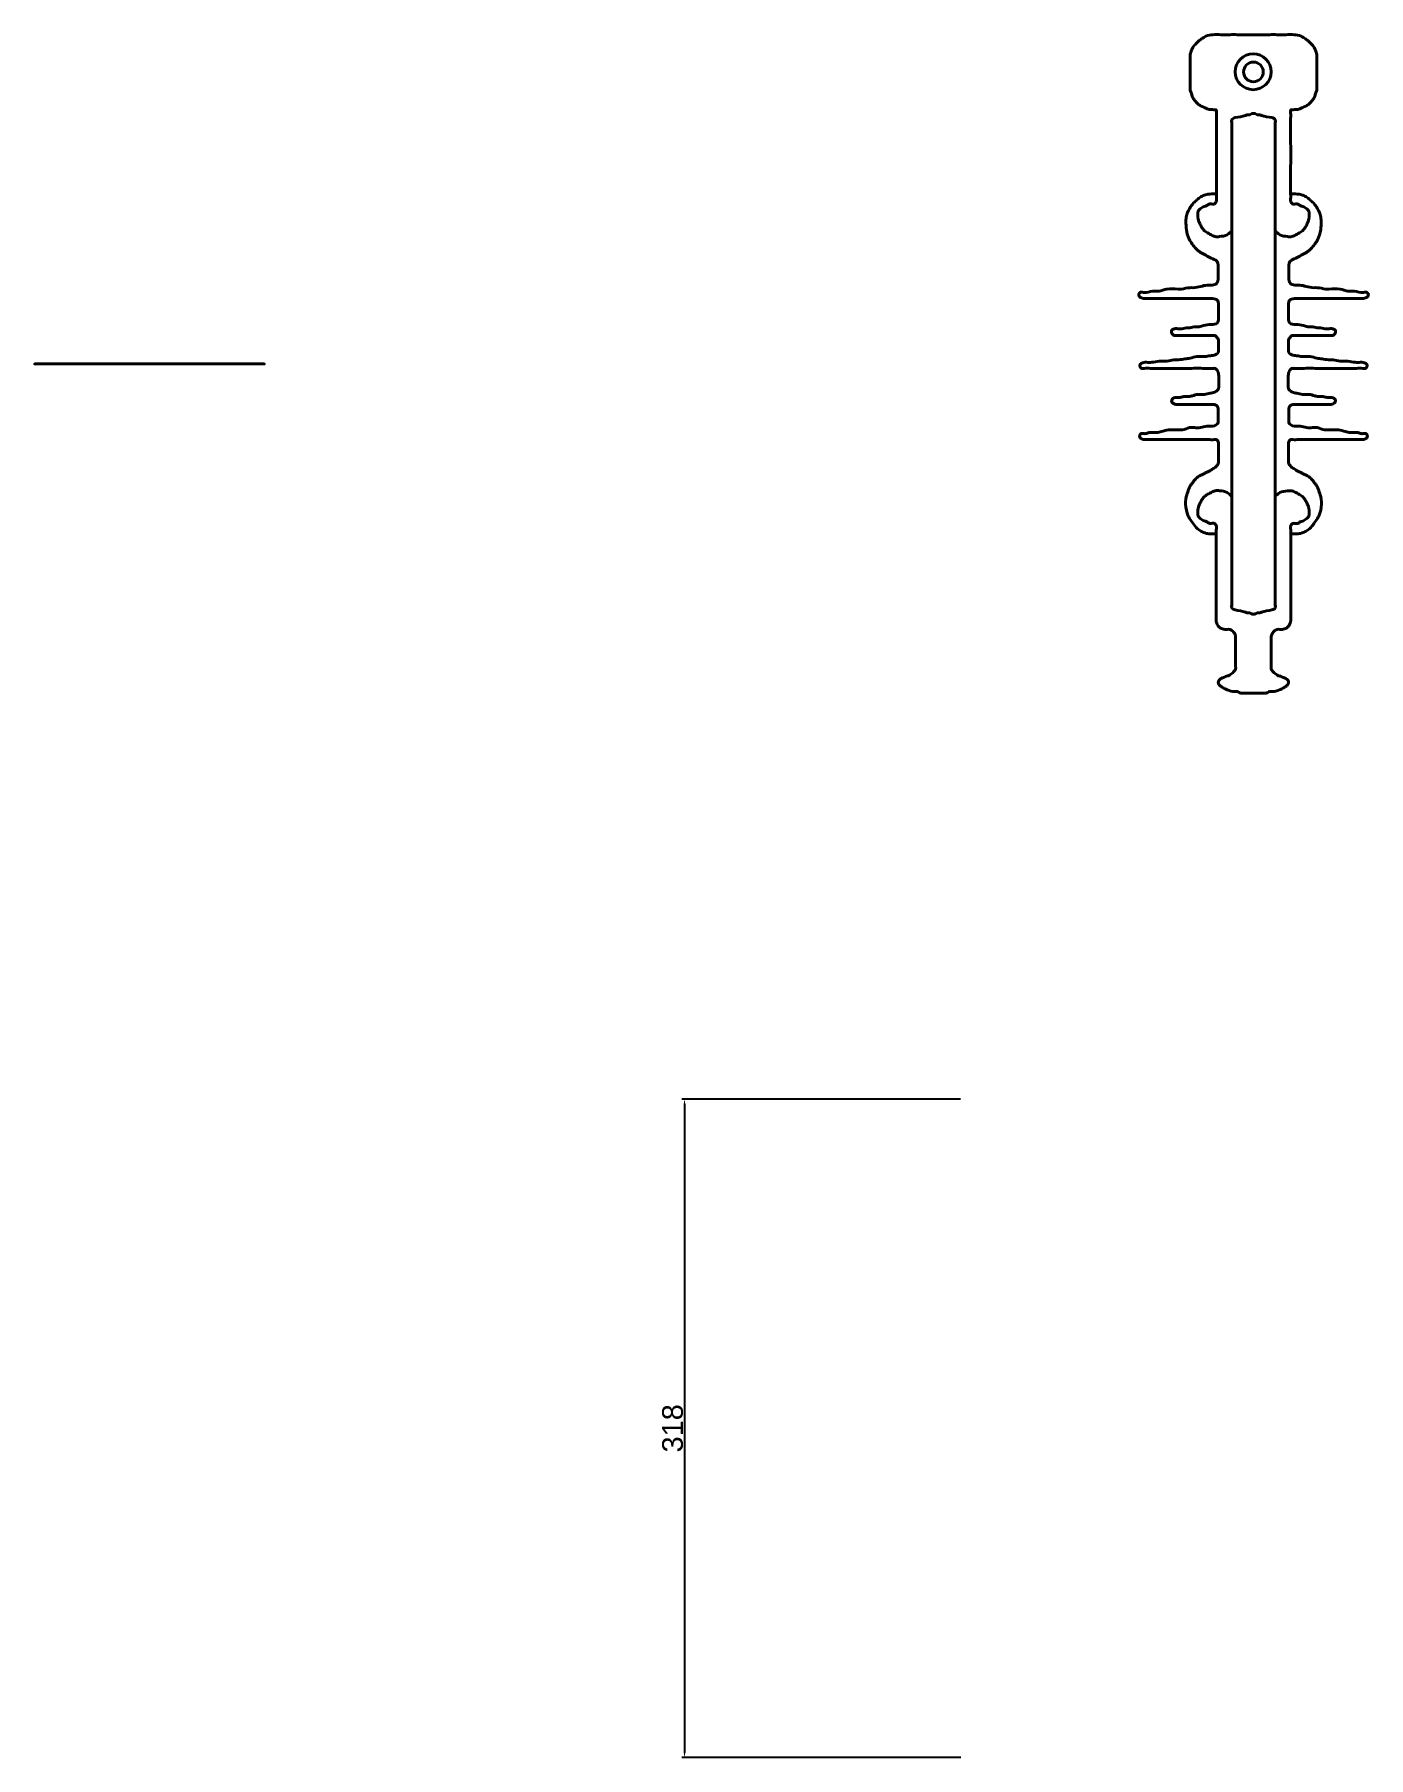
# Model space of a CAD drawing. Header units: millimetres. Extents: x 1431 to 2075, y -1045 to -213.
import ezdxf

# ---------------------------------------------------------------- set-up
doc = ezdxf.new("R2010")
doc.units = ezdxf.units.MM
doc.styles.get("Standard").update_dxf_attribs({"font": 'arial.ttf'})
doc.dimstyles.new('ISO-25', dxfattribs={"dimtxt": 10, "dimasz": 2.5, "dimexe": 1.25, "dimexo": 0.625, "dimtad": 1, "dimtxsty": 'Standard', "dimcen": 2.5, "dimadec": 0, "dimazin": 0, "dimtfac": 1, "dimtmove": 0, "dimatfit": 3, "dimfxl": 1, "dimarcsym": 0})

# ---------------------------------------------------------------- blocks, each defined once
blk = doc.blocks.new('*D2')
at = {"color": 0, "lineweight": -2, "transparency": 16777216}
for p, q in [((1878.25, -727.1), (1743.78, -727.1)), ((1745.03, -729.6), (1745.03, -1042.6)), ((1878.48, -1045.1), (1743.78, -1045.1))]:
    blk.add_line(p, q, dxfattribs=at)
at = {"color": 0, "lineweight": 40, "transparency": 16777216}
for points in [[(1744.61, -729.6), (1745.45, -729.6), (1745.03, -727.1)], [(1744.61, -1042.6), (1745.45, -1042.6), (1745.03, -1045.1)]]:
    blk.add_solid(points, dxfattribs=at)
at = {"layer": 'Defpoints', "color": 0, "lineweight": 40, "transparency": 16777216}
for p in [(1878.87, -727.1), (1745.03, -1045.1), (1879.1, -1045.1)]:
    blk.add_point(p, dxfattribs=at)
at = {"color": 0, "lineweight": 40, "transparency": 16777216, "insert": (1739.29, -886.1), "char_height": 10, "attachment_point": 5, "rotation": 90}
blk.add_mtext('318', dxfattribs=at)

msp = doc.modelspace()

# ---------------------------------------------------------------- linework, layer by layer
at = {"color": 2, "lineweight": 40}
for centre, radius in [((2019.699, -230.879), 8.68), ((2019.797, -230.977), 4.753)]:
    msp.add_circle(centre, radius, dxfattribs=at)
at = {"color": 2, "lineweight": 40, "extrusion": (0, -1, 6.12323e-17)}
for centre, radius in [((1486.476, 141.108, 371.987), 8.68), ((1486.574, 141.011, 371.987), 4.753)]:
    msp.add_circle(centre, radius, dxfattribs=at)
at = {"color": 1, "lineweight": 40}
for points in [[(2019.835, -212.985), (2011.902, -212.985), (2008.616, -212.985), (2004.11, -212.985), (2000.214, -212.985), (1996.882, -213.736), (1994.722, -215.002), (1993.267, -216.175), (1991.577, -217.816), (1990.169, -219.786), (1989.559, -221.381), (1989.209, -223.901), (1989.209, -224.767), (1989.209, -228.047), (1989.209, -233.791), (1989.209, -236.069), (1989.209, -237.556), (1989.209, -239.247), (1989.84, -241.421), (1990.414, -243.112), (1991.079, -244.229), (1992.046, -245.376), (1993.315, -246.675), (1995.038, -247.671), (1997.063, -248.577), (1998.966, -249.151), (2000.084, -249.151), (2001.338, -249.276), (2001.782, -249.276), (2001.895, -249.707), (2001.895, -250.701), (2001.895, -254.381), (2001.895, -261.472), (2001.895, -286.906), (2001.895, -289.96)], [(2019.835, -212.985), (2027.768, -212.985), (2031.053, -212.985), (2035.56, -212.985), (2039.456, -212.985), (2042.788, -213.736), (2044.948, -215.002), (2046.403, -216.175), (2048.093, -217.816), (2049.501, -219.786), (2050.111, -221.381), (2050.461, -223.901), (2050.461, -224.767), (2050.461, -228.047), (2050.461, -233.791), (2050.461, -236.069), (2050.461, -237.556), (2050.461, -239.247), (2049.83, -241.421), (2049.256, -243.112), (2048.591, -244.229), (2047.624, -245.376), (2046.355, -246.675), (2044.632, -247.671), (2042.607, -248.577), (2040.704, -249.151), (2039.585, -249.151), (2038.332, -249.276), (2037.887, -249.276), (2037.775, -249.707), (2037.775, -250.701), (2037.775, -254.381), (2037.775, -261.472), (2037.775, -286.906), (2037.775, -289.96)], [(1486.612, -371.987, 159.002), (1478.679, -371.987, 159.002), (1475.393, -371.987, 159.002), (1470.887, -371.987, 159.002), (1466.991, -371.987, 159.002), (1463.658, -371.987, 158.252), (1461.499, -371.987, 156.985), (1460.044, -371.987, 155.813), (1458.354, -371.987, 154.171), (1456.946, -371.987, 152.201), (1456.336, -371.987, 150.607), (1455.986, -371.987, 148.087), (1455.986, -371.987, 147.221), (1455.986, -371.987, 143.941), (1455.986, -371.987, 138.197), (1455.986, -371.987, 135.918), (1455.986, -371.987, 134.432), (1455.986, -371.987, 132.741), (1456.617, -371.987, 130.567), (1457.191, -371.987, 128.876), (1457.856, -371.987, 127.759), (1458.823, -371.987, 126.611), (1460.092, -371.987, 125.313), (1461.815, -371.987, 124.316), (1463.839, -371.987, 123.41), (1465.743, -371.987, 122.837), (1466.861, -371.987, 122.837), (1468.114, -371.987, 122.711), (1468.559, -371.987, 122.711), (1468.672, -371.987, 122.28), (1468.672, -371.987, 121.286), (1468.672, -371.987, 117.607), (1468.672, -371.987, 110.515), (1468.672, -371.987, 85.081), (1468.672, -371.987, 82.028)], [(1486.612, -371.987, 159.002), (1494.545, -371.987, 159.002), (1497.83, -371.987, 159.002), (1502.336, -371.987, 159.002), (1506.232, -371.987, 159.002), (1509.565, -371.987, 158.252), (1511.724, -371.987, 156.985), (1513.179, -371.987, 155.813), (1514.869, -371.987, 154.171), (1516.277, -371.987, 152.201), (1516.888, -371.987, 150.607), (1517.237, -371.987, 148.087), (1517.237, -371.987, 147.221), (1517.237, -371.987, 143.941), (1517.237, -371.987, 138.197), (1517.237, -371.987, 135.918), (1517.237, -371.987, 134.432), (1517.237, -371.987, 132.741), (1516.607, -371.987, 130.567), (1516.032, -371.987, 128.876), (1515.368, -371.987, 127.759), (1514.401, -371.987, 126.611), (1513.131, -371.987, 125.313), (1511.409, -371.987, 124.316), (1509.384, -371.987, 123.41), (1507.48, -371.987, 122.837), (1506.362, -371.987, 122.837), (1505.109, -371.987, 122.711), (1504.664, -371.987, 122.711), (1504.552, -371.987, 122.28), (1504.552, -371.987, 121.286), (1504.552, -371.987, 117.607), (1504.552, -371.987, 110.515), (1504.552, -371.987, 85.081), (1504.552, -371.987, 82.028)]]:
    msp.add_spline(points, degree=3, dxfattribs=at)
at = {"color": 3, "lineweight": 40}
for points in [[(2009.347, -307.682), (2009.347, -293.083), (2009.347, -278.556), (2009.347, -271.013), (2009.347, -265.152), (2009.347, -260.887), (2009.347, -258.093), (2009.347, -255.777), (2009.347, -254.233), (2009.931, -253.488), (2011.016, -253.069), (2015.939, -251.986), (2016.771, -251.665), (2017.997, -251.665), (2019.004, -251.125), (2019.8, -251.025)], [(2030.323, -307.682), (2030.323, -293.083), (2030.323, -278.556), (2030.323, -271.013), (2030.323, -265.152), (2030.323, -260.887), (2030.323, -258.093), (2030.323, -255.777), (2030.323, -254.233), (2029.738, -253.488), (2028.654, -253.069), (2023.731, -251.986), (2022.899, -251.665), (2021.673, -251.665), (2020.666, -251.125), (2019.8, -251.025)], [(1476.124, -371.987, 64.306), (1476.124, -371.987, 78.904), (1476.124, -371.987, 93.431), (1476.124, -371.987, 100.974), (1476.124, -371.987, 106.836), (1476.124, -371.987, 111.1), (1476.124, -371.987, 113.894), (1476.124, -371.987, 116.211), (1476.124, -371.987, 117.755), (1476.708, -371.987, 118.499), (1477.792, -371.987, 118.918), (1482.716, -371.987, 120.002), (1483.548, -371.987, 120.322), (1484.774, -371.987, 120.322), (1485.781, -371.987, 120.862), (1486.577, -371.987, 120.963)], [(1476.124, -371.987, -64.087), (1476.124, -371.987, -78.847), (1476.124, -371.987, -93.374), (1476.124, -371.987, -100.917), (1476.124, -371.987, -106.778), (1476.124, -371.987, -111.043), (1476.124, -371.987, -113.837), (1476.124, -371.987, -116.153), (1476.124, -371.987, -117.697), (1476.708, -371.987, -118.442), (1477.792, -371.987, -118.861), (1482.716, -371.987, -119.944), (1483.548, -371.987, -120.265), (1484.774, -371.987, -120.265), (1485.781, -371.987, -120.805), (1486.577, -371.987, -120.905)], [(1497.099, -371.987, 64.306), (1497.099, -371.987, 78.904), (1497.099, -371.987, 93.431), (1497.099, -371.987, 100.974), (1497.099, -371.987, 106.836), (1497.099, -371.987, 111.1), (1497.099, -371.987, 113.894), (1497.099, -371.987, 116.211), (1497.099, -371.987, 117.755), (1496.515, -371.987, 118.499), (1495.431, -371.987, 118.918), (1490.508, -371.987, 120.002), (1489.676, -371.987, 120.322), (1488.45, -371.987, 120.322), (1487.442, -371.987, 120.862), (1486.577, -371.987, 120.963)], [(1497.099, -371.987, -64.14), (1497.099, -371.987, -78.847), (1497.099, -371.987, -93.374), (1497.099, -371.987, -100.917), (1497.099, -371.987, -106.778), (1497.099, -371.987, -111.043), (1497.099, -371.987, -113.837), (1497.099, -371.987, -116.153), (1497.099, -371.987, -117.697), (1496.515, -371.987, -118.442), (1495.431, -371.987, -118.861), (1490.508, -371.987, -119.944), (1489.676, -371.987, -120.265), (1488.45, -371.987, -120.265), (1487.442, -371.987, -120.805), (1486.577, -371.987, -120.905)], [(2009.347, -436.074), (2009.347, -450.834), (2009.347, -465.361), (2009.347, -472.904), (2009.347, -478.765), (2009.347, -483.03), (2009.347, -485.824), (2009.347, -488.141), (2009.347, -489.685), (2009.931, -490.429), (2011.016, -490.848), (2015.939, -491.932), (2016.771, -492.252), (2017.997, -492.252), (2019.004, -492.792), (2019.8, -492.893)], [(2030.323, -436.128), (2030.323, -450.834), (2030.323, -465.361), (2030.323, -472.904), (2030.323, -478.765), (2030.323, -483.03), (2030.323, -485.824), (2030.323, -488.141), (2030.323, -489.685), (2029.738, -490.429), (2028.654, -490.848), (2023.731, -491.932), (2022.899, -492.252), (2021.673, -492.252), (2020.666, -492.792), (2019.8, -492.893)]]:
    msp.add_spline(points, degree=3, dxfattribs=at)
at = {"color": 4, "lineweight": 40}
for points in [[(2001.895, -289.96), (1998.801, -289.96), (1996.692, -290.316), (1994.457, -291.269), (1992.498, -292.825), (1990.916, -294.28), (1989.435, -296.162), (1987.61, -299.842), (1987.205, -302.42), (1987.205, -304.088), (1987.565, -308.303), (1988.794, -311.757), (1990.279, -314.187), (1994.303, -318.19), (1996.806, -319.543), (1999.433, -320.938), (2002.101, -322.455), (2002.817, -326.493), (2002.817, -329.048), (2002.817, -330.55), (2002.068, -333.06), (1999.902, -333.975), (1997.445, -333.975), (1994.363, -334.599), (1990.739, -335.182), (1989.157, -335.182), (1984.95, -335.848), (1983.451, -335.848), (1977.953, -335.848), (1974.205, -336.805), (1972.372, -336.805), (1967.916, -337.471), (1966.666, -337.471), (1965.042, -337.471), (1964.376, -338.886), (1965.25, -339.885), (1967.291, -340.467), (1968.791, -340.467), (1973.663, -340.467), (1980.411, -340.467), (1984.167, -340.467), (1988.195, -340.467), (1992.474, -340.467), (1995.536, -340.467), (1998.809, -340.467), (2000.07, -340.467), (2002.475, -341.324), (2002.897, -343.278), (2002.897, -344.651), (2002.897, -346.859), (2002.897, -348.641), (2002.897, -350.126), (2002.287, -352.332), (1999.441, -352.969), (1995.749, -353.437), (1993.566, -354.049), (1991.809, -354.049), (1989.014, -354.58), (1988.189, -354.58), (1985.235, -355.059), (1983.85, -355.059), (1981.588, -355.059), (1980.23, -356.043), (1980.576, -357.426), (1981.668, -358.331), (1982.227, -358.331), (1983.247, -358.331), (1985.8, -358.331), (1992.85, -358.331), (1994.559, -358.331), (1995.614, -358.331), (1996.737, -358.331), (1997.706, -358.331), (1999.356, -358.331), (2000.394, -358.331), (2001.092, -358.331), (2002.351, -359.434), (2002.963, -360.624), (2002.963, -361.391), (2002.963, -362.675), (2002.963, -364.183), (2002.963, -365.041), (2002.963, -365.922), (2001.345, -367.652), (1999.026, -368.038), (1996.238, -368.479), (1992.456, -368.479), (1989.198, -369.197), (1986.714, -369.583), (1983.65, -369.997), (1981.358, -369.997), (1978.018, -370.714), (1977.19, -370.714), (1974.263, -370.714), (1970.702, -371.238), (1968.107, -371.238), (1965.788, -371.679), (1964.875, -372.947), (1965.97, -374.164), (1967.048, -374.164), (1970.056, -374.164), (1973.951, -374.164), (1988.302, -374.164), (1995.328, -374.164), (2000.665, -374.164), (2001.411, -374.164), (2002.232, -375.014), (2002.722, -376.026), (2003.061, -378.372), (2003.061, -380.427), (2003.061, -383.266), (2002.606, -384.453), (2000.965, -385.697), (1998.9, -386.178), (1996.157, -386.743), (1993.066, -386.743), (1990.267, -387.427), (1988.532, -387.785), (1986.181, -387.785), (1984.222, -388.21), (1981.95, -388.21), (1980.987, -388.623), (1980.251, -389.847), (1980.522, -390.613), (1981.435, -391.267), (1982.304, -391.537), (1983.33, -391.605), (1983.722, -391.605), (1985.692, -391.605), (1987.804, -391.605), (1992.198, -391.605), (1994.457, -391.605), (1996.892, -391.605), (1999.18, -391.605), (2000.441, -391.605), (2002.172, -392.258), (2002.788, -394.104), (2002.788, -395.453), (2002.788, -397.967), (2002.788, -399.38), (2002.788, -400.228), (2000.056, -402.065), (1997.322, -402.065), (1994.163, -402.772), (1991.287, -402.772), (1988.977, -402.772), (1985.535, -403.808), (1984.404, -403.808), (1981.198, -403.808), (1978.794, -403.808), (1975.432, -404.666), (1973.006, -405.148), (1971.246, -405.148), (1969.468, -405.148), (1967.738, -405.691), (1966.863, -405.691), (1965.448, -405.691), (1964.834, -406.919), (1965.839, -408.258), (1967.98, -408.537), (1969.394, -408.537), (1972.224, -408.537), (1987.515, -408.537), (1993.606, -408.537), (1995.738, -408.537), (1998.022, -408.537), (2000.839, -408.537), (2001.93, -408.537), (2002.717, -409.617), (2002.952, -410.766), (2002.952, -412.625), (2002.952, -416.227), (2002.952, -418.581), (2002.952, -419.733), (2002.042, -421.28), (2000.403, -422.584), (1998.491, -423.775), (1997.005, -424.409), (1995.795, -425.128), (1994.465, -425.762), (1991.952, -427.451), (1990.266, -429.626), (1989.302, -430.921), (1988.077, -433.939), (1987.595, -435.192), (1987.024, -439.696), (1988.351, -445.51), (1989.719, -447.809), (1993.896, -452.445), (1995.802, -453.413), (1998.333, -454.069), (1999.677, -454.069), (2001.833, -454.069)], [(2037.775, -289.96), (2040.869, -289.96), (2042.978, -290.316), (2045.213, -291.269), (2047.172, -292.825), (2048.754, -294.28), (2050.235, -296.162), (2052.06, -299.842), (2052.465, -302.42), (2052.465, -304.088), (2052.104, -308.303), (2050.876, -311.757), (2049.391, -314.187), (2045.367, -318.19), (2042.864, -319.543), (2040.237, -320.938), (2037.569, -322.455), (2036.853, -326.493), (2036.853, -329.048), (2036.853, -330.55), (2037.602, -333.06), (2039.768, -333.975), (2042.225, -333.975), (2045.307, -334.599), (2048.93, -335.182), (2050.513, -335.182), (2054.72, -335.848), (2056.219, -335.848), (2061.717, -335.848), (2065.465, -336.805), (2067.298, -336.805), (2071.754, -337.471), (2073.004, -337.471), (2074.628, -337.471), (2075.294, -338.886), (2074.42, -339.885), (2072.379, -340.467), (2070.879, -340.467), (2066.006, -340.467), (2059.259, -340.467), (2055.503, -340.467), (2051.475, -340.467), (2047.196, -340.467), (2044.134, -340.467), (2040.861, -340.467), (2039.6, -340.467), (2037.195, -341.324), (2036.773, -343.278), (2036.773, -344.651), (2036.773, -346.859), (2036.773, -348.641), (2036.773, -350.126), (2037.383, -352.332), (2040.228, -352.969), (2043.921, -353.437), (2046.104, -354.049), (2047.861, -354.049), (2050.656, -354.58), (2051.481, -354.58), (2054.435, -355.059), (2055.82, -355.059), (2058.082, -355.059), (2059.44, -356.043), (2059.094, -357.426), (2058.002, -358.331), (2057.443, -358.331), (2056.423, -358.331), (2053.87, -358.331), (2046.82, -358.331), (2045.111, -358.331), (2044.056, -358.331), (2042.933, -358.331), (2041.964, -358.331), (2040.313, -358.331), (2039.276, -358.331), (2038.578, -358.331), (2037.319, -359.434), (2036.707, -360.624), (2036.707, -361.391), (2036.707, -362.675), (2036.707, -364.183), (2036.707, -365.041), (2036.707, -365.922), (2038.325, -367.652), (2040.643, -368.038), (2043.432, -368.479), (2047.214, -368.479), (2050.471, -369.197), (2052.956, -369.583), (2056.02, -369.997), (2058.312, -369.997), (2061.652, -370.714), (2062.48, -370.714), (2065.407, -370.714), (2068.968, -371.238), (2071.563, -371.238), (2073.882, -371.679), (2074.795, -372.947), (2073.7, -374.164), (2072.622, -374.164), (2069.614, -374.164), (2065.719, -374.164), (2051.368, -374.164), (2044.341, -374.164), (2039.005, -374.164), (2038.259, -374.164), (2037.438, -375.014), (2036.948, -376.026), (2036.609, -378.372), (2036.609, -380.427), (2036.609, -383.266), (2037.064, -384.453), (2038.705, -385.697), (2040.769, -386.178), (2043.513, -386.743), (2046.604, -386.743), (2049.403, -387.427), (2051.138, -387.785), (2053.489, -387.785), (2055.448, -388.21), (2057.72, -388.21), (2058.683, -388.623), (2059.419, -389.847), (2059.148, -390.613), (2058.235, -391.267), (2057.366, -391.537), (2056.34, -391.605), (2055.948, -391.605), (2053.978, -391.605), (2051.866, -391.605), (2047.472, -391.605), (2045.213, -391.605), (2042.778, -391.605), (2040.49, -391.605), (2039.229, -391.605), (2037.498, -392.258), (2036.882, -394.104), (2036.882, -395.453), (2036.882, -397.967), (2036.882, -399.38), (2036.882, -400.228), (2039.614, -402.065), (2042.348, -402.065), (2045.507, -402.772), (2048.383, -402.772), (2050.693, -402.772), (2054.135, -403.808), (2055.266, -403.808), (2058.472, -403.808), (2060.876, -403.808), (2064.238, -404.666), (2066.664, -405.148), (2068.424, -405.148), (2070.202, -405.148), (2071.932, -405.691), (2072.807, -405.691), (2074.222, -405.691), (2074.836, -406.919), (2073.831, -408.258), (2071.69, -408.537), (2070.276, -408.537), (2067.446, -408.537), (2052.154, -408.537), (2046.064, -408.537), (2043.932, -408.537), (2041.648, -408.537), (2038.831, -408.537), (2037.74, -408.537), (2036.952, -409.617), (2036.718, -410.766), (2036.718, -412.625), (2036.718, -416.227), (2036.718, -418.581), (2036.718, -419.733), (2037.628, -421.28), (2039.267, -422.584), (2041.179, -423.775), (2042.665, -424.409), (2043.875, -425.128), (2045.205, -425.762), (2047.718, -427.451), (2049.404, -429.626), (2050.367, -430.921), (2051.593, -433.939), (2052.075, -435.192), (2052.646, -439.696), (2051.319, -445.51), (2049.951, -447.809), (2045.774, -452.445), (2043.868, -453.413), (2041.336, -454.069), (2039.993, -454.069), (2037.836, -454.069)], [(1468.672, -371.987, 82.028), (1465.578, -371.987, 82.028), (1463.468, -371.987, 81.672), (1461.234, -371.987, 80.718), (1459.275, -371.987, 79.163), (1457.693, -371.987, 77.708), (1456.212, -371.987, 75.826), (1454.387, -371.987, 72.145), (1453.982, -371.987, 69.567), (1453.982, -371.987, 67.899), (1454.342, -371.987, 63.684), (1455.571, -371.987, 60.231), (1457.056, -371.987, 57.8), (1461.079, -371.987, 53.798), (1463.583, -371.987, 52.444), (1466.21, -371.987, 51.05), (1468.878, -371.987, 49.532), (1469.594, -371.987, 45.495), (1469.594, -371.987, 42.939), (1469.594, -371.987, 41.438), (1468.845, -371.987, 38.928), (1466.679, -371.987, 38.012), (1464.222, -371.987, 38.012), (1461.14, -371.987, 37.388), (1457.516, -371.987, 36.805), (1455.934, -371.987, 36.805), (1451.727, -371.987, 36.14), (1450.228, -371.987, 36.14), (1444.73, -371.987, 36.14), (1440.982, -371.987, 35.182), (1439.149, -371.987, 35.182), (1434.693, -371.987, 34.517), (1433.443, -371.987, 34.517), (1431.819, -371.987, 34.517), (1431.153, -371.987, 33.102), (1432.027, -371.987, 32.103), (1434.068, -371.987, 31.52), (1435.567, -371.987, 31.52), (1440.44, -371.987, 31.52), (1447.187, -371.987, 31.52), (1450.944, -371.987, 31.52), (1454.971, -371.987, 31.52), (1459.251, -371.987, 31.52), (1462.313, -371.987, 31.52), (1465.586, -371.987, 31.52), (1466.847, -371.987, 31.52), (1469.251, -371.987, 30.664), (1469.674, -371.987, 28.71), (1469.674, -371.987, 27.337), (1469.674, -371.987, 25.129), (1469.674, -371.987, 23.347), (1469.674, -371.987, 21.862), (1469.064, -371.987, 19.655), (1466.218, -371.987, 19.019), (1462.526, -371.987, 18.551), (1460.343, -371.987, 17.939), (1458.586, -371.987, 17.939), (1455.791, -371.987, 17.407), (1454.966, -371.987, 17.407), (1452.011, -371.987, 16.928), (1450.627, -371.987, 16.928), (1448.365, -371.987, 16.928), (1447.007, -371.987, 15.944), (1447.353, -371.987, 14.561), (1448.444, -371.987, 13.657), (1449.004, -371.987, 13.657), (1450.023, -371.987, 13.657), (1452.577, -371.987, 13.657), (1459.627, -371.987, 13.657), (1461.336, -371.987, 13.657), (1462.391, -371.987, 13.657), (1463.513, -371.987, 13.657), (1464.483, -371.987, 13.657), (1466.133, -371.987, 13.657), (1467.171, -371.987, 13.657), (1467.868, -371.987, 13.657), (1469.127, -371.987, 12.553), (1469.74, -371.987, 11.364), (1469.74, -371.987, 10.597), (1469.74, -371.987, 9.313), (1469.74, -371.987, 7.805), (1469.74, -371.987, 6.947), (1469.74, -371.987, 6.065), (1468.122, -371.987, 4.336), (1465.803, -371.987, 3.949), (1463.015, -371.987, 3.508), (1459.233, -371.987, 3.508), (1455.975, -371.987, 2.791), (1453.491, -371.987, 2.405), (1450.426, -371.987, 1.991), (1448.135, -371.987, 1.991), (1444.795, -371.987, 1.274), (1443.966, -371.987, 1.274), (1441.04, -371.987, 1.274), (1437.479, -371.987, 0.75), (1434.884, -371.987, 0.75), (1432.565, -371.987, 0.308), (1431.651, -371.987, -0.96), (1432.747, -371.987, -2.176), (1433.825, -371.987, -2.176), (1436.833, -371.987, -2.176), (1440.728, -371.987, -2.176), (1455.078, -371.987, -2.176), (1462.105, -371.987, -2.176), (1467.442, -371.987, -2.176), (1468.188, -371.987, -2.176), (1469.009, -371.987, -3.026), (1469.498, -371.987, -4.039), (1469.838, -371.987, -6.385), (1469.838, -371.987, -8.44), (1469.838, -371.987, -11.279), (1469.383, -371.987, -12.466), (1467.742, -371.987, -13.71), (1465.677, -371.987, -14.19), (1462.934, -371.987, -14.755), (1459.843, -371.987, -14.755), (1457.044, -371.987, -15.439), (1455.309, -371.987, -15.797), (1452.958, -371.987, -15.797), (1450.999, -371.987, -16.222), (1448.727, -371.987, -16.222), (1447.764, -371.987, -16.636), (1447.028, -371.987, -17.86), (1447.299, -371.987, -18.626), (1448.212, -371.987, -19.28), (1449.08, -371.987, -19.55), (1450.107, -371.987, -19.618), (1450.499, -371.987, -19.618), (1452.468, -371.987, -19.618), (1454.581, -371.987, -19.618), (1458.975, -371.987, -19.618), (1461.234, -371.987, -19.618), (1463.669, -371.987, -19.618), (1465.957, -371.987, -19.618), (1467.218, -371.987, -19.618), (1468.949, -371.987, -20.27), (1469.565, -371.987, -22.117), (1469.565, -371.987, -23.465), (1469.565, -371.987, -25.979), (1469.565, -371.987, -27.392), (1469.565, -371.987, -28.24), (1466.833, -371.987, -30.078), (1464.098, -371.987, -30.078), (1460.94, -371.987, -30.784), (1458.064, -371.987, -30.784), (1455.754, -371.987, -30.784), (1452.312, -371.987, -31.821), (1451.181, -371.987, -31.821), (1447.975, -371.987, -31.821), (1445.57, -371.987, -31.821), (1442.209, -371.987, -32.679), (1439.783, -371.987, -33.16), (1438.023, -371.987, -33.16), (1436.245, -371.987, -33.16), (1434.515, -371.987, -33.704), (1433.64, -371.987, -33.704), (1432.225, -371.987, -33.704), (1431.611, -371.987, -34.931), (1432.616, -371.987, -36.27), (1434.757, -371.987, -36.549), (1436.171, -371.987, -36.549), (1439, -371.987, -36.549), (1454.292, -371.987, -36.549), (1460.383, -371.987, -36.549), (1462.515, -371.987, -36.549), (1464.799, -371.987, -36.549), (1467.616, -371.987, -36.549), (1468.707, -371.987, -36.549), (1469.494, -371.987, -37.629), (1469.729, -371.987, -38.779), (1469.729, -371.987, -40.637), (1469.729, -371.987, -44.239), (1469.729, -371.987, -46.593), (1469.729, -371.987, -47.746), (1468.819, -371.987, -49.293), (1467.18, -371.987, -50.597), (1465.268, -371.987, -51.787), (1463.782, -371.987, -52.422), (1462.572, -371.987, -53.14), (1461.241, -371.987, -53.775), (1458.728, -371.987, -55.464), (1457.043, -371.987, -57.638), (1456.079, -371.987, -58.933), (1454.854, -371.987, -61.951), (1454.371, -371.987, -63.205), (1453.8, -371.987, -67.708), (1455.127, -371.987, -73.522), (1456.496, -371.987, -75.822), (1460.673, -371.987, -80.458), (1462.579, -371.987, -81.426), (1465.11, -371.987, -82.081), (1466.454, -371.987, -82.081), (1468.61, -371.987, -82.081)], [(1504.552, -371.987, 82.028), (1507.646, -371.987, 82.028), (1509.755, -371.987, 81.672), (1511.99, -371.987, 80.718), (1513.949, -371.987, 79.163), (1515.531, -371.987, 77.708), (1517.012, -371.987, 75.826), (1518.837, -371.987, 72.145), (1519.241, -371.987, 69.567), (1519.241, -371.987, 67.899), (1518.881, -371.987, 63.684), (1517.652, -371.987, 60.231), (1516.167, -371.987, 57.8), (1512.144, -371.987, 53.798), (1509.64, -371.987, 52.444), (1507.013, -371.987, 51.05), (1504.345, -371.987, 49.532), (1503.63, -371.987, 45.495), (1503.63, -371.987, 42.939), (1503.63, -371.987, 41.438), (1504.379, -371.987, 38.928), (1506.544, -371.987, 38.012), (1509.002, -371.987, 38.012), (1512.084, -371.987, 37.388), (1515.707, -371.987, 36.805), (1517.29, -371.987, 36.805), (1521.496, -371.987, 36.14), (1522.996, -371.987, 36.14), (1528.493, -371.987, 36.14), (1532.242, -371.987, 35.182), (1534.074, -371.987, 35.182), (1538.531, -371.987, 34.517), (1539.78, -371.987, 34.517), (1541.405, -371.987, 34.517), (1542.071, -371.987, 33.102), (1541.196, -371.987, 32.103), (1539.156, -371.987, 31.52), (1537.656, -371.987, 31.52), (1532.783, -371.987, 31.52), (1526.036, -371.987, 31.52), (1522.28, -371.987, 31.52), (1518.252, -371.987, 31.52), (1513.973, -371.987, 31.52), (1510.91, -371.987, 31.52), (1507.638, -371.987, 31.52), (1506.377, -371.987, 31.52), (1503.972, -371.987, 30.664), (1503.549, -371.987, 28.71), (1503.549, -371.987, 27.337), (1503.549, -371.987, 25.129), (1503.549, -371.987, 23.347), (1503.549, -371.987, 21.862), (1504.16, -371.987, 19.655), (1507.005, -371.987, 19.019), (1510.698, -371.987, 18.551), (1512.881, -371.987, 17.939), (1514.637, -371.987, 17.939), (1517.432, -371.987, 17.407), (1518.258, -371.987, 17.407), (1521.212, -371.987, 16.928), (1522.596, -371.987, 16.928), (1524.859, -371.987, 16.928), (1526.216, -371.987, 15.944), (1525.87, -371.987, 14.561), (1524.779, -371.987, 13.657), (1524.22, -371.987, 13.657), (1523.2, -371.987, 13.657), (1520.646, -371.987, 13.657), (1513.597, -371.987, 13.657), (1511.888, -371.987, 13.657), (1510.833, -371.987, 13.657), (1509.71, -371.987, 13.657), (1508.74, -371.987, 13.657), (1507.09, -371.987, 13.657), (1506.053, -371.987, 13.657), (1505.355, -371.987, 13.657), (1504.096, -371.987, 12.553), (1503.484, -371.987, 11.364), (1503.484, -371.987, 10.597), (1503.484, -371.987, 9.313), (1503.484, -371.987, 7.805), (1503.484, -371.987, 6.947), (1503.484, -371.987, 6.065), (1505.101, -371.987, 4.336), (1507.42, -371.987, 3.949), (1510.209, -371.987, 3.508), (1513.991, -371.987, 3.508), (1517.248, -371.987, 2.791), (1519.733, -371.987, 2.405), (1522.797, -371.987, 1.991), (1525.089, -371.987, 1.991), (1528.429, -371.987, 1.274), (1529.257, -371.987, 1.274), (1532.183, -371.987, 1.274), (1535.745, -371.987, 0.75), (1538.34, -371.987, 0.75), (1540.659, -371.987, 0.308), (1541.572, -371.987, -0.96), (1540.477, -371.987, -2.176), (1539.399, -371.987, -2.176), (1536.39, -371.987, -2.176), (1532.495, -371.987, -2.176), (1518.145, -371.987, -2.176), (1511.118, -371.987, -2.176), (1505.781, -371.987, -2.176), (1505.036, -371.987, -2.176), (1504.214, -371.987, -3.026), (1503.725, -371.987, -4.039), (1503.386, -371.987, -6.385), (1503.386, -371.987, -8.44), (1503.386, -371.987, -11.279), (1503.841, -371.987, -12.466), (1505.481, -371.987, -13.71), (1507.546, -371.987, -14.19), (1510.29, -371.987, -14.755), (1513.381, -371.987, -14.755), (1516.179, -371.987, -15.439), (1517.914, -371.987, -15.797), (1520.265, -371.987, -15.797), (1522.224, -371.987, -16.222), (1524.497, -371.987, -16.222), (1525.46, -371.987, -16.636), (1526.196, -371.987, -17.86), (1525.925, -371.987, -18.626), (1525.012, -371.987, -19.28), (1524.143, -371.987, -19.55), (1523.117, -371.987, -19.618), (1522.725, -371.987, -19.618), (1520.755, -371.987, -19.618), (1518.643, -371.987, -19.618), (1514.249, -371.987, -19.618), (1511.99, -371.987, -19.618), (1509.555, -371.987, -19.618), (1507.267, -371.987, -19.618), (1506.005, -371.987, -19.618), (1504.275, -371.987, -20.27), (1503.658, -371.987, -22.117), (1503.658, -371.987, -23.465), (1503.658, -371.987, -25.979), (1503.658, -371.987, -27.392), (1503.658, -371.987, -28.24), (1506.391, -371.987, -30.078), (1509.125, -371.987, -30.078), (1512.284, -371.987, -30.784), (1515.16, -371.987, -30.784), (1517.47, -371.987, -30.784), (1520.911, -371.987, -31.821), (1522.043, -371.987, -31.821), (1525.249, -371.987, -31.821), (1527.653, -371.987, -31.821), (1531.014, -371.987, -32.679), (1533.441, -371.987, -33.16), (1535.2, -371.987, -33.16), (1536.979, -371.987, -33.16), (1538.709, -371.987, -33.704), (1539.584, -371.987, -33.704), (1540.998, -371.987, -33.704), (1541.613, -371.987, -34.931), (1540.607, -371.987, -36.27), (1538.467, -371.987, -36.549), (1537.052, -371.987, -36.549), (1534.223, -371.987, -36.549), (1518.931, -371.987, -36.549), (1512.841, -371.987, -36.549), (1510.709, -371.987, -36.549), (1508.425, -371.987, -36.549), (1505.608, -371.987, -36.549), (1504.517, -371.987, -36.549), (1503.729, -371.987, -37.629), (1503.495, -371.987, -38.779), (1503.495, -371.987, -40.637), (1503.495, -371.987, -44.239), (1503.495, -371.987, -46.593), (1503.495, -371.987, -47.746), (1504.405, -371.987, -49.293), (1506.044, -371.987, -50.597), (1507.956, -371.987, -51.787), (1509.442, -371.987, -52.422), (1510.652, -371.987, -53.14), (1511.982, -371.987, -53.775), (1514.495, -371.987, -55.464), (1516.181, -371.987, -57.638), (1517.144, -371.987, -58.933), (1518.37, -371.987, -61.951), (1518.852, -371.987, -63.205), (1519.423, -371.987, -67.708), (1518.096, -371.987, -73.522), (1516.728, -371.987, -75.822), (1512.551, -371.987, -80.458), (1510.644, -371.987, -81.426), (1508.113, -371.987, -82.081), (1506.77, -371.987, -82.081), (1504.613, -371.987, -82.081)]]:
    msp.add_spline(points, degree=3, dxfattribs=at)
at = {"color": 2, "lineweight": 40}
for points in [[(2001.895, -289.96), (2001.895, -292.254), (2001.895, -293.217), (2001.688, -294.01), (2001.193, -294.505), (2000.738, -294.791), (1999.839, -294.791), (1998.368, -294.791), (1997.261, -295.507), (1996.05, -295.923), (1994.113, -297.139), (1993.366, -297.821), (1993.09, -298.293), (1992.945, -299.576), (1992.945, -300.829), (1993.234, -302.527), (1993.752, -303.847), (1994.53, -305.507), (1995.508, -306.995), (1996.17, -307.71), (1997.142, -308.439), (1999.366, -309.672), (2001.25, -310.494), (2003.437, -310.494), (2007.139, -309.629), (2009.347, -307.682)], [(2037.775, -289.96), (2037.775, -292.254), (2037.775, -293.217), (2037.982, -294.01), (2038.476, -294.505), (2038.932, -294.791), (2039.831, -294.791), (2041.302, -294.791), (2042.409, -295.507), (2043.62, -295.923), (2045.557, -297.139), (2046.304, -297.821), (2046.58, -298.293), (2046.725, -299.576), (2046.725, -300.829), (2046.436, -302.527), (2045.918, -303.847), (2045.14, -305.507), (2044.162, -306.995), (2043.5, -307.71), (2042.528, -308.439), (2040.303, -309.672), (2038.42, -310.494), (2036.233, -310.494), (2032.531, -309.629), (2030.323, -307.682)], [(1468.672, -371.987, 82.028), (1468.672, -371.987, 79.734), (1468.672, -371.987, 78.771), (1468.465, -371.987, 77.977), (1467.97, -371.987, 77.483), (1467.515, -371.987, 77.196), (1466.616, -371.987, 77.196), (1465.145, -371.987, 77.196), (1464.038, -371.987, 76.481), (1462.827, -371.987, 76.064), (1460.89, -371.987, 74.848), (1460.143, -371.987, 74.167), (1459.867, -371.987, 73.695), (1459.722, -371.987, 72.412), (1459.722, -371.987, 71.159), (1460.011, -371.987, 69.461), (1460.529, -371.987, 68.14), (1461.307, -371.987, 66.481), (1462.285, -371.987, 64.993), (1462.947, -371.987, 64.277), (1463.919, -371.987, 63.549), (1466.143, -371.987, 62.315), (1468.027, -371.987, 61.493), (1470.214, -371.987, 61.493), (1473.916, -371.987, 62.359), (1476.124, -371.987, 64.306)], [(1468.61, -371.987, -82.081), (1468.672, -371.987, -79.515), (1468.672, -371.987, -78.552), (1468.465, -371.987, -77.758), (1467.97, -371.987, -77.264), (1467.515, -371.987, -76.978), (1466.616, -371.987, -76.978), (1465.145, -371.987, -76.978), (1464.038, -371.987, -76.262), (1462.827, -371.987, -75.846), (1460.89, -371.987, -74.63), (1460.143, -371.987, -73.948), (1459.867, -371.987, -73.476), (1459.722, -371.987, -72.193), (1459.722, -371.987, -70.94), (1460.011, -371.987, -69.242), (1460.529, -371.987, -67.922), (1461.307, -371.987, -66.262), (1462.285, -371.987, -64.774), (1462.947, -371.987, -64.059), (1463.919, -371.987, -63.33), (1466.143, -371.987, -62.097), (1468.027, -371.987, -61.275), (1470.214, -371.987, -61.275), (1473.916, -371.987, -62.14), (1476.124, -371.987, -64.087)], [(1504.552, -371.987, 82.028), (1504.552, -371.987, 79.734), (1504.552, -371.987, 78.771), (1504.758, -371.987, 77.977), (1505.253, -371.987, 77.483), (1505.709, -371.987, 77.196), (1506.608, -371.987, 77.196), (1508.079, -371.987, 77.196), (1509.186, -371.987, 76.481), (1510.397, -371.987, 76.064), (1512.333, -371.987, 74.848), (1513.081, -371.987, 74.167), (1513.357, -371.987, 73.695), (1513.501, -371.987, 72.412), (1513.501, -371.987, 71.159), (1513.213, -371.987, 69.461), (1512.695, -371.987, 68.14), (1511.917, -371.987, 66.481), (1510.938, -371.987, 64.993), (1510.277, -371.987, 64.277), (1509.304, -371.987, 63.549), (1507.08, -371.987, 62.315), (1505.197, -371.987, 61.493), (1503.01, -371.987, 61.493), (1499.308, -371.987, 62.359), (1497.099, -371.987, 64.306)], [(1504.613, -371.987, -82.081), (1504.552, -371.987, -79.568), (1504.552, -371.987, -78.605), (1504.758, -371.987, -77.812), (1505.253, -371.987, -77.317), (1505.709, -371.987, -77.031), (1506.608, -371.987, -77.031), (1508.079, -371.987, -77.031), (1509.186, -371.987, -76.315), (1510.397, -371.987, -75.899), (1512.333, -371.987, -74.683), (1513.081, -371.987, -74.001), (1513.357, -371.987, -73.53), (1513.501, -371.987, -72.246), (1513.501, -371.987, -70.994), (1513.213, -371.987, -69.295), (1512.695, -371.987, -67.975), (1511.917, -371.987, -66.315), (1510.938, -371.987, -64.827), (1510.277, -371.987, -64.112), (1509.304, -371.987, -63.383), (1507.08, -371.987, -62.15), (1505.197, -371.987, -61.328), (1503.01, -371.987, -61.328), (1499.308, -371.987, -62.193), (1497.099, -371.987, -64.14)], [(2001.833, -454.069), (2001.895, -451.502), (2001.895, -450.54), (2001.688, -449.746), (2001.193, -449.251), (2000.738, -448.965), (1999.839, -448.965), (1998.368, -448.965), (1997.261, -448.25), (1996.05, -447.833), (1994.113, -446.617), (1993.366, -445.935), (1993.09, -445.464), (1992.945, -444.18), (1992.945, -442.928), (1993.234, -441.23), (1993.752, -439.909), (1994.53, -438.249), (1995.508, -436.761), (1996.17, -436.046), (1997.142, -435.317), (1999.366, -434.084), (2001.25, -433.262), (2003.437, -433.262), (2007.139, -434.127), (2009.347, -436.074)], [(2037.836, -454.069), (2037.775, -451.556), (2037.775, -450.593), (2037.982, -449.799), (2038.476, -449.305), (2038.932, -449.018), (2039.831, -449.018), (2041.302, -449.018), (2042.409, -448.303), (2043.62, -447.887), (2045.557, -446.67), (2046.304, -445.989), (2046.58, -445.517), (2046.725, -444.234), (2046.725, -442.981), (2046.436, -441.283), (2045.918, -439.962), (2045.14, -438.303), (2044.162, -436.815), (2043.5, -436.099), (2042.528, -435.371), (2040.303, -434.138), (2038.42, -433.315), (2036.233, -433.315), (2032.531, -434.181), (2030.323, -436.128)]]:
    msp.add_spline(points, degree=3, dxfattribs=at)
at = {"color": 5, "lineweight": 40}
for points in [[(2009.347, -307.682), (2009.347, -436.074)], [(2030.323, -307.682), (2030.323, -436.128)], [(1476.124, -371.987, 64.306), (1476.124, -371.987, -64.087)], [(1497.099, -371.987, 64.306), (1497.099, -371.987, -64.14)]]:
    msp.add_spline(points, degree=3, dxfattribs=at)
at = {"color": 6, "lineweight": 40}
for points in [[(1468.61, -371.987, -82.081), (1468.541, -371.987, -92.233), (1468.541, -371.987, -99.359), (1468.541, -371.987, -103.732), (1468.541, -371.987, -108.091), (1468.541, -371.987, -110.349), (1468.541, -371.987, -113.361), (1468.541, -371.987, -117.491), (1468.541, -371.987, -119.812), (1468.541, -371.987, -122.657), (1468.541, -371.987, -123.963), (1469.483, -371.987, -126.525), (1470.679, -371.987, -127.578), (1471.67, -371.987, -128.018), (1473.86, -371.987, -128.226), (1475.094, -371.987, -128.226), (1476.548, -371.987, -129.111), (1477.354, -371.987, -130.09), (1477.962, -371.987, -131.684), (1477.962, -371.987, -132.95), (1477.962, -371.987, -133.815), (1477.962, -371.987, -135.178), (1477.962, -371.987, -136.588), (1477.962, -371.987, -139.283), (1477.962, -371.987, -142.399), (1477.962, -371.987, -144.407), (1477.962, -371.987, -146.211), (1477.962, -371.987, -147.485), (1476.993, -371.987, -148.719), (1475.181, -371.987, -150.245), (1473.626, -371.987, -150.892), (1471.698, -371.987, -151.637), (1470.153, -371.987, -152.566), (1469.633, -371.987, -153.347), (1470.205, -371.987, -155.245), (1471.507, -371.987, -156.104), (1472.444, -371.987, -156.702), (1473.954, -371.987, -157.352), (1477.522, -371.987, -158.308), (1478.738, -371.987, -158.308), (1480.497, -371.987, -158.998), (1481.73, -371.987, -158.998), (1483.998, -371.987, -158.998), (1486.844, -371.987, -158.998)], [(1504.613, -371.987, -82.081), (1504.613, -371.987, -92.233), (1504.613, -371.987, -99.359), (1504.613, -371.987, -103.732), (1504.613, -371.987, -108.091), (1504.613, -371.987, -110.349), (1504.613, -371.987, -113.361), (1504.613, -371.987, -117.491), (1504.613, -371.987, -119.812), (1504.613, -371.987, -122.657), (1504.613, -371.987, -123.963), (1503.671, -371.987, -126.525), (1502.476, -371.987, -127.578), (1501.485, -371.987, -128.018), (1499.294, -371.987, -128.226), (1498.061, -371.987, -128.226), (1496.607, -371.987, -129.111), (1495.8, -371.987, -130.09), (1495.193, -371.987, -131.684), (1495.193, -371.987, -132.95), (1495.193, -371.987, -133.815), (1495.193, -371.987, -135.178), (1495.193, -371.987, -136.588), (1495.193, -371.987, -139.283), (1495.193, -371.987, -142.399), (1495.193, -371.987, -144.407), (1495.193, -371.987, -146.211), (1495.193, -371.987, -147.485), (1496.162, -371.987, -148.719), (1497.974, -371.987, -150.245), (1499.529, -371.987, -150.892), (1501.456, -371.987, -151.637), (1503.001, -371.987, -152.566), (1503.522, -371.987, -153.347), (1502.949, -371.987, -155.245), (1501.648, -371.987, -156.104), (1500.711, -371.987, -156.702), (1499.201, -371.987, -157.352), (1495.632, -371.987, -158.308), (1494.416, -371.987, -158.308), (1492.657, -371.987, -158.998), (1491.425, -371.987, -158.998), (1489.157, -371.987, -158.998), (1486.844, -371.987, -158.998)], [(2001.833, -454.069), (2001.764, -464.22), (2001.764, -471.346), (2001.764, -475.72), (2001.764, -480.078), (2001.764, -482.337), (2001.764, -485.348), (2001.764, -489.479), (2001.764, -491.8), (2001.764, -494.645), (2001.764, -495.95), (2002.706, -498.512), (2003.902, -499.566), (2004.893, -500.006), (2007.084, -500.214), (2008.317, -500.214), (2009.771, -501.098), (2010.577, -502.078), (2011.185, -503.672), (2011.185, -504.938), (2011.185, -505.803), (2011.185, -507.165), (2011.185, -508.576), (2011.185, -511.271), (2011.185, -514.386), (2011.185, -516.395), (2011.185, -518.199), (2011.185, -519.473), (2010.216, -520.706), (2008.404, -522.233), (2006.849, -522.88), (2004.922, -523.624), (2003.376, -524.554), (2002.856, -525.334), (2003.428, -527.233), (2004.73, -528.091), (2005.667, -528.689), (2007.177, -529.34), (2010.745, -530.295), (2011.962, -530.295), (2013.72, -530.985), (2014.953, -530.985), (2017.221, -530.985), (2020.067, -530.985)], [(2037.836, -454.069), (2037.836, -464.22), (2037.836, -471.346), (2037.836, -475.72), (2037.836, -480.078), (2037.836, -482.337), (2037.836, -485.348), (2037.836, -489.479), (2037.836, -491.8), (2037.836, -494.645), (2037.836, -495.95), (2036.895, -498.512), (2035.699, -499.566), (2034.708, -500.006), (2032.517, -500.214), (2031.284, -500.214), (2029.83, -501.098), (2029.023, -502.078), (2028.416, -503.672), (2028.416, -504.938), (2028.416, -505.803), (2028.416, -507.165), (2028.416, -508.576), (2028.416, -511.271), (2028.416, -514.386), (2028.416, -516.395), (2028.416, -518.199), (2028.416, -519.473), (2029.385, -520.706), (2031.197, -522.233), (2032.752, -522.88), (2034.679, -523.624), (2036.224, -524.554), (2036.745, -525.334), (2036.172, -527.233), (2034.871, -528.091), (2033.934, -528.689), (2032.424, -529.34), (2028.855, -530.295), (2027.639, -530.295), (2025.881, -530.985), (2024.648, -530.985), (2022.38, -530.985), (2020.067, -530.985)]]:
    msp.add_spline(points, degree=3, dxfattribs=at)

# ---------------------------------------------------------------- dimensions: what is measured, and where the dimension line sits
dim = msp.add_linear_dim(base=(1745.029, -1045.104), p1=(1878.872, -727.104), p2=(1879.105, -1045.104), angle=90, dimstyle='ISO-25', dxfattribs=at)
dim.commit()
dim.dimension.update_dxf_attribs({"geometry": '*D2', "text_midpoint": (1739.295, -886.104)})

doc.saveas('drawing.dxf')
